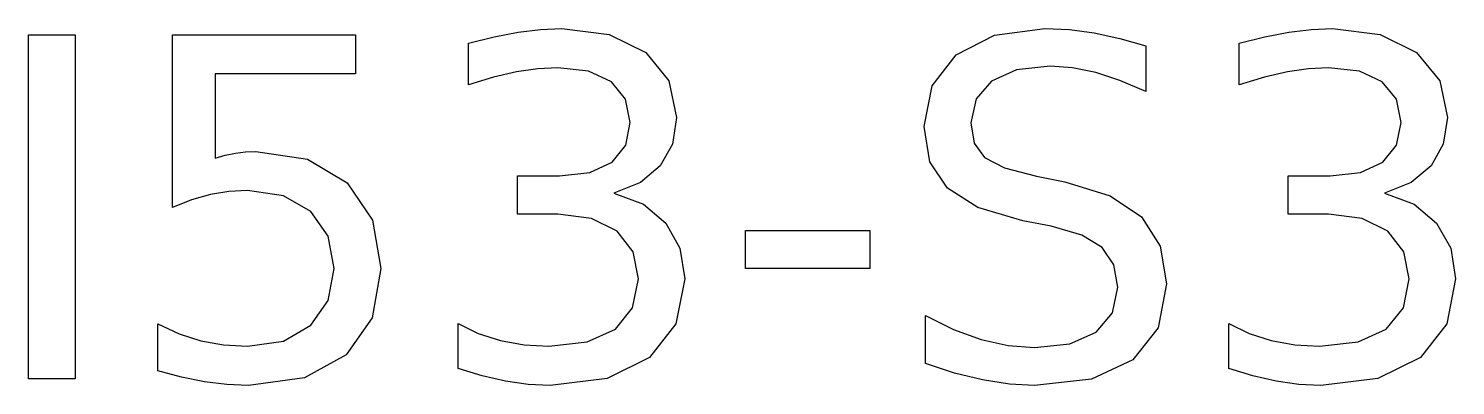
# Model space of a CAD drawing. Header units: millimetres. Extents: x 0 to 8.79, y 0 to 2.2.
import ezdxf

# ---------------------------------------------------------------- set-up
doc = ezdxf.new("R2010")
doc.units = ezdxf.units.MM

msp = doc.modelspace()

# ---------------------------------------------------------------- linework, layer by layer
for points in [[(3.6033, 1.1848), (3.7866, 1.1168), (3.9246, 1.0012), (4.0116, 0.8457), (4.0405, 0.6576), (3.9866, 0.3794), (3.8247, 0.1718), (3.5634, 0.0429), (3.2112, 0), (3.076, 0.0066), (2.9367, 0.0264), (2.7931, 0.0593), (2.6449, 0.1054), (2.6449, 0.3822), (2.7697, 0.3212), (2.9058, 0.2772), (3.0512, 0.2506), (3.203, 0.2418), (3.4404, 0.2684), (3.6138, 0.3481), (3.7198, 0.4787), (3.7551, 0.6576), (3.7223, 0.8247), (3.6238, 0.9507), (3.4668, 1.0301), (3.2584, 1.0566), (3.0112, 1.0566), (3.0112, 1.2925), (3.2698, 1.2925), (3.4563, 1.3136), (3.5933, 1.377), (3.6775, 1.4801), (3.7056, 1.6206), (3.6766, 1.7647), (3.5897, 1.871), (3.4492, 1.9368), (3.2584, 1.9587), (3.1361, 1.9522), (3.0053, 1.9328), (2.8636, 1.9003), (2.7085, 1.8537), (2.7085, 2.1091), (2.8669, 2.1489), (3.0148, 2.1773), (3.1534, 2.1943), (3.2839, 2.2), (3.5764, 2.1628), (3.8006, 2.0514), (3.9434, 1.8771), (3.991, 1.6506), (3.9658, 1.488), (3.8901, 1.3529), (3.768, 1.2502), (3.6033, 1.1848)], [(6.8795, 2.0923), (6.8795, 1.8124), (6.7209, 1.8805), (6.5714, 1.9287), (6.4289, 1.9577), (6.2914, 1.9673), (6.0841, 1.9446), (5.9301, 1.8764), (5.8347, 1.7663), (5.8029, 1.6178), (5.824, 1.4942), (5.8874, 1.4052), (6.0098, 1.3406), (6.2078, 1.2897), (6.381, 1.2543), (6.6598, 1.1698), (6.8545, 1.0389), (6.969, 0.8588), (7.0072, 0.6267), (6.9555, 0.3555), (6.8004, 0.1591), (6.5459, 0.0398), (6.1951, 0), (6.0398, 0.0085), (5.8747, 0.0341), (5.7021, 0.0763), (5.5234, 0.135), (5.5234, 0.4304), (5.6962, 0.3446), (5.8656, 0.2827), (6.0318, 0.2455), (6.1951, 0.2331), (6.4125, 0.2572), (6.5741, 0.3295), (6.6743, 0.4468), (6.7077, 0.6053), (6.6837, 0.7443), (6.6118, 0.8494), (6.4853, 0.9265), (6.2973, 0.9816), (6.1224, 1.0157), (5.8458, 1.0975), (5.6579, 1.2157), (5.5506, 1.3787), (5.5148, 1.5951), (5.5643, 1.8466), (5.7129, 2.0382), (5.9484, 2.1596), (6.2587, 2.2), (6.4095, 2.1932), (6.5627, 2.1727), (6.7194, 2.1392), (6.8795, 2.0923)], [(8.3496, 1.1848), (8.5329, 1.1168), (8.6709, 1.0012), (8.7578, 0.8457), (8.7868, 0.6576), (8.7329, 0.3794), (8.571, 0.1718), (8.3096, 0.0429), (7.9574, 0), (7.8222, 0.0066), (7.683, 0.0264), (7.5394, 0.0593), (7.3912, 0.1054), (7.3912, 0.3822), (7.5159, 0.3212), (7.6521, 0.2772), (7.7975, 0.2506), (7.9493, 0.2418), (8.1867, 0.2684), (8.3601, 0.3481), (8.4661, 0.4787), (8.5014, 0.6576), (8.4686, 0.8247), (8.3701, 0.9507), (8.2131, 1.0301), (8.0047, 1.0566), (7.7575, 1.0566), (7.7575, 1.2925), (8.0161, 1.2925), (8.2026, 1.3136), (8.3396, 1.377), (8.4238, 1.4801), (8.4519, 1.6206), (8.4229, 1.7647), (8.336, 1.871), (8.1955, 1.9368), (8.0047, 1.9587), (7.8823, 1.9522), (7.7516, 1.9328), (7.6099, 1.9003), (7.4548, 1.8537), (7.4548, 2.1091), (7.6132, 2.1489), (7.7611, 2.1773), (7.8997, 2.1943), (8.0302, 2.2), (8.3227, 2.1628), (8.5469, 2.0514), (8.6897, 1.8771), (8.7373, 1.6506), (8.7121, 1.488), (8.6364, 1.3529), (8.5143, 1.2502), (8.3496, 1.1848)], [(0, 2.1618), (0.2868, 2.1618), (0.2868, 0.0414), (0, 0.0414), (0, 2.1618)], [(0.8866, 2.1618), (2.0128, 2.1618), (2.0128, 1.9201), (1.1493, 1.9201), (1.1493, 1.4006), (1.2116, 1.4193), (1.2738, 1.4324), (1.3365, 1.4403), (1.3993, 1.4429), (1.7173, 1.3943), (1.9614, 1.2484), (2.1172, 1.0194), (2.1691, 0.7217), (2.1158, 0.4175), (1.956, 0.1895), (1.6992, 0.0474), (1.3552, 0), (1.2203, 0.0057), (1.083, 0.0227), (0.9424, 0.0511), (0.7971, 0.0909), (0.7971, 0.3795), (0.927, 0.3188), (1.0611, 0.2759), (1.2013, 0.2503), (1.3493, 0.2418), (1.5694, 0.274), (1.7383, 0.3708), (1.846, 0.5231), (1.8819, 0.7217), (1.846, 0.9199), (1.7383, 1.0721), (1.5694, 1.1692), (1.3493, 1.2016), (1.2344, 1.1952), (1.1198, 1.1761), (1.0045, 1.1435), (0.8866, 1.0966), (0.8866, 2.1618)], [(4.4159, 0.9543), (5.1812, 0.9543), (5.1812, 0.7217), (4.4159, 0.7217), (4.4159, 0.9543)]]:
    msp.add_lwpolyline(points, close=True)

doc.saveas('drawing.dxf')
